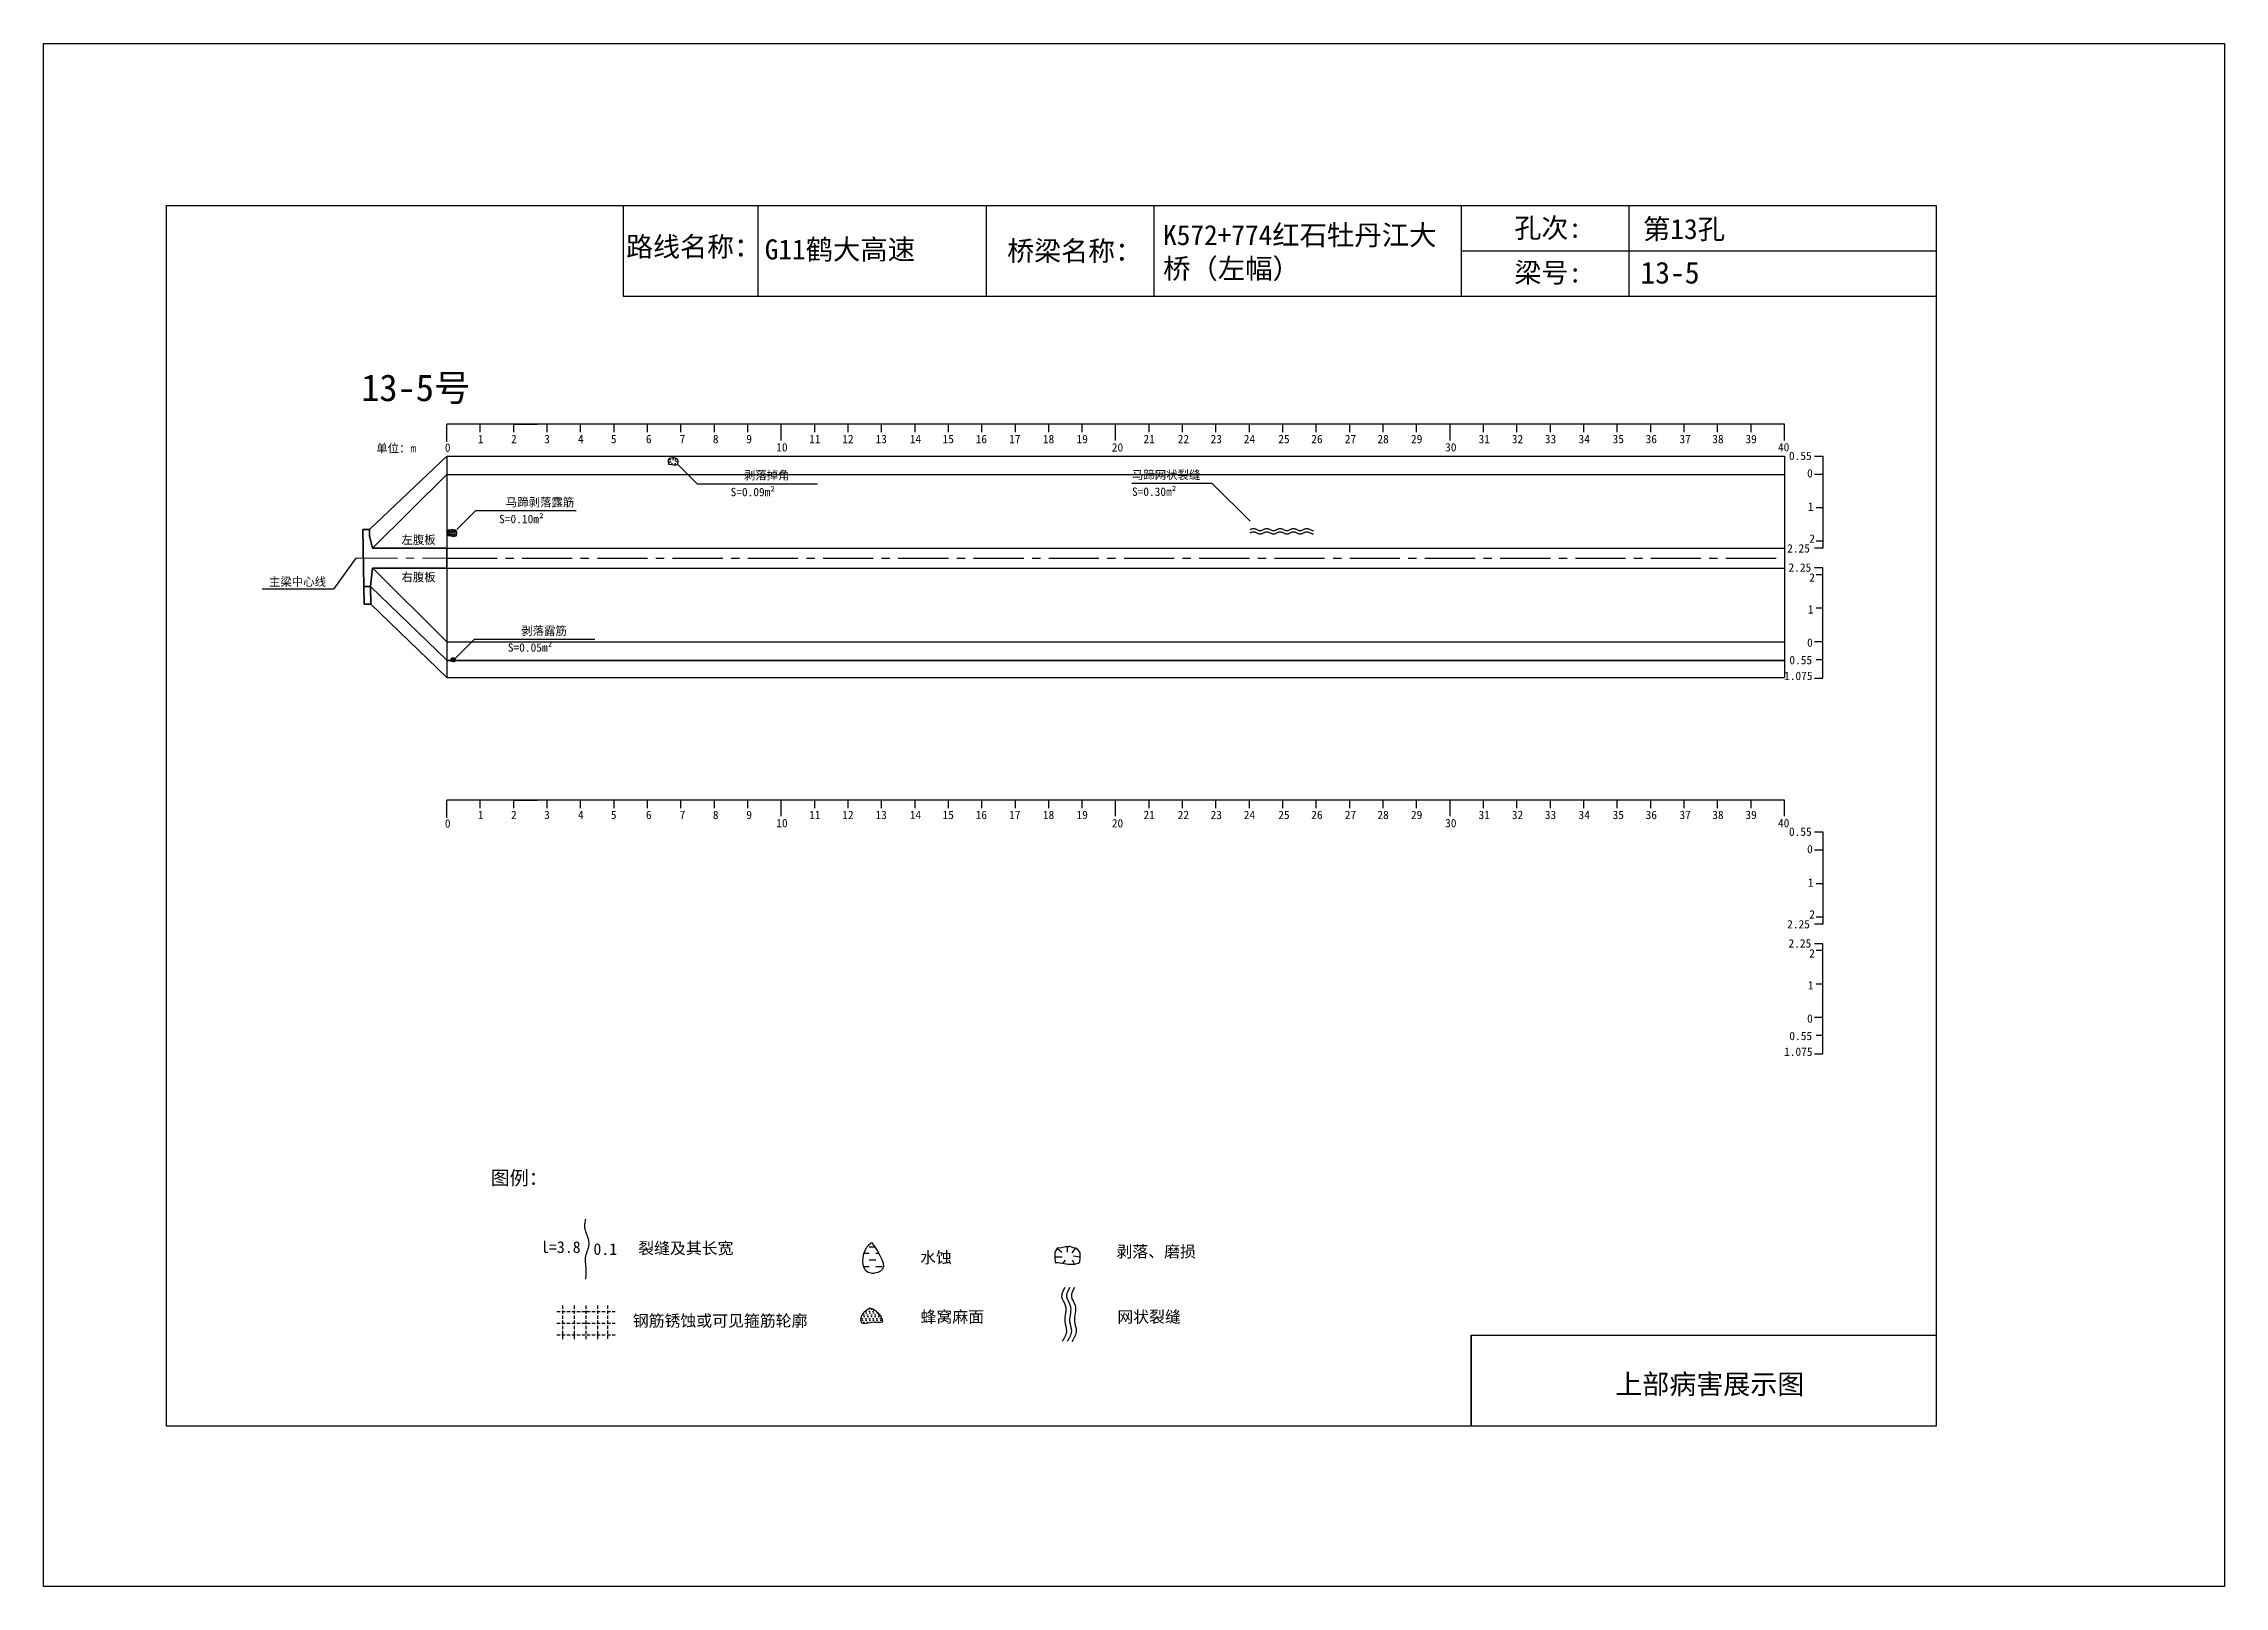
# Model space of a CAD drawing. Header units: millimetres. Extents: x -37 to 615, y -48 to 413.
import ezdxf

# ---------------------------------------------------------------- set-up
doc = ezdxf.new("R2010")
doc.units = ezdxf.units.MM
for name, pattern in [('CENTER', [2, 1.25, -0.25, 0.25, -0.25]), ('CENTER2', [1.125, 0.75, -0.125, 0.125, -0.125]), ('DASHED', [0.75, 0.5, -0.25])]:
    doc.linetypes.add(name, pattern=pattern)
for name, color, linetype in [('加固措施', 7, 'Continuous'), ('图层1', 7, 'Continuous'), ('病害', 5, 'Continuous'), ('轮廓', 3, 'Continuous')]:
    doc.layers.add(name, color=color, linetype=linetype)
doc.layers.add('虚线', color=7, linetype='Continuous', lineweight=30)
doc.styles.get("Standard").update_dxf_attribs({"font": ''})
doc.styles.add('汉字', font='')
doc.styles.get('Standard').set_extended_font_data('SimSun')
doc.styles.get('汉字').set_extended_font_data('SimSun')
pattern_1 = [(0, (-3997.7199, -288.9294), (0.55266586, 1.10533173), [0, -1.10533173])]
pattern_2 = [(0, (-6886.571, -700.7115), (0.55266586, 1.10533173), [0, -1.10533173])]
pattern_3 = [(0, (-3576.1421, -199.0757), (1.9895971, 1.9895971), [1.9895971, -1.9895971])]

# ---------------------------------------------------------------- blocks, each defined once
blk = doc.blocks.new('adfsd')
at = {"lineweight": -2, "ltscale": 0.5}
for p, q in [((1140.897, -3083.694), (1140.936, -3083.729)), ((1140.983, -3083.682), (1140.981, -3083.729)), ((1141.053, -3083.694), (1141.022, -3083.735)), ((1140.876, -3083.768), (1140.94, -3083.769)), ((1140.948, -3083.824), (1140.969, -3083.796)), ((1141.045, -3083.83), (1141.028, -3083.796)), ((1141.094, -3083.772), (1141.036, -3083.763))]:
    blk.add_line(p, q, dxfattribs=at)
blk.add_lwpolyline([(1141, -3083.682), (1140.967, -3083.682), (1140.934, -3083.69), (1140.897, -3083.694), (1140.876, -3083.727), (1140.876, -3083.768), (1140.88, -3083.818), (1140.905, -3083.818), (1140.991, -3083.83), (1141.045, -3083.83), (1141.078, -3083.822), (1141.09, -3083.814), (1141.094, -3083.772), (1141.094, -3083.735), (1141.078, -3083.707), (1141.053, -3083.694), (1141.033, -3083.69), (1141, -3083.678)], dxfattribs=at)
blk = doc.blocks.new('chi')
at = {"color": 0}
for p, q in [((1147.409, -3079.329), (1147.409, -3078.8)), ((1187.409, -3078.8), (1147.409, -3078.8)), ((1148.409, -3079.041), (1148.409, -3078.8)), ((1149.409, -3079.041), (1149.409, -3078.8)), ((1149.409, -3078.8), (1150.109, -3078.8)), ((1150.409, -3079.041), (1150.409, -3078.8)), ((1151.409, -3079.041), (1151.409, -3078.8)), ((1152.409, -3079.041), (1152.409, -3078.8)), ((1153.409, -3079.041), (1153.409, -3078.8)), ((1154.409, -3079.041), (1154.409, -3078.8)), ((1155.409, -3079.041), (1155.409, -3078.8)), ((1156.409, -3079.041), (1156.409, -3078.8)), ((1157.409, -3079.283), (1157.409, -3078.8)), ((1158.409, -3079.041), (1158.409, -3078.8)), ((1159.409, -3079.041), (1159.409, -3078.8)), ((1160.409, -3079.041), (1160.409, -3078.8)), ((1161.409, -3079.041), (1161.409, -3078.8)), ((1162.409, -3079.041), (1162.409, -3078.8)), ((1163.409, -3079.041), (1163.409, -3078.8)), ((1164.409, -3079.041), (1164.409, -3078.8)), ((1165.409, -3079.041), (1165.409, -3078.8)), ((1166.409, -3079.041), (1166.409, -3078.8)), ((1167.409, -3079.283), (1167.409, -3078.8)), ((1168.409, -3079.041), (1168.409, -3078.8)), ((1169.409, -3079.041), (1169.409, -3078.8)), ((1170.409, -3079.041), (1170.409, -3078.8)), ((1171.409, -3079.041), (1171.409, -3078.8)), ((1172.409, -3079.041), (1172.409, -3078.8)), ((1173.409, -3079.041), (1173.409, -3078.8)), ((1174.409, -3079.041), (1174.409, -3078.8)), ((1175.409, -3079.041), (1175.409, -3078.8)), ((1176.409, -3079.041), (1176.409, -3078.8)), ((1177.409, -3079.283), (1177.409, -3078.8)), ((1178.409, -3079.041), (1178.409, -3078.8)), ((1179.409, -3079.041), (1179.409, -3078.8)), ((1180.409, -3079.041), (1180.409, -3078.8)), ((1181.409, -3079.041), (1181.409, -3078.8)), ((1182.409, -3079.041), (1182.409, -3078.8)), ((1183.409, -3079.041), (1183.409, -3078.8)), ((1184.409, -3079.041), (1184.409, -3078.8)), ((1185.409, -3079.041), (1185.409, -3078.8)), ((1186.409, -3079.041), (1186.409, -3078.8)), ((1187.409, -3079.283), (1187.409, -3078.8))]:
    blk.add_line(p, q, dxfattribs=at)
for s, p in [('0', (1147.349, -3079.623)), ('1', (1148.339, -3079.368)), ('2', (1149.328, -3079.368)), ('3', (1150.319, -3079.368)), ('4', (1151.329, -3079.368)), ('5', (1152.313, -3079.368)), ('6', (1153.363, -3079.368)), ('7', (1154.37, -3079.368)), ('8', (1155.363, -3079.368)), ('9', (1156.363, -3079.368)), ('10', (1157.259, -3079.613)), ('11', (1158.242, -3079.368)), ('12', (1159.233, -3079.368)), ('13', (1160.227, -3079.368)), ('14', (1161.252, -3079.368)), ('15', (1162.233, -3079.368)), ('16', (1163.223, -3079.368)), ('17', (1164.224, -3079.368)), ('18', (1165.232, -3079.368)), ('19', (1166.238, -3079.368)), ('20', (1167.294, -3079.617)), ('21', (1168.24, -3079.368)), ('22', (1169.264, -3079.368)), ('23', (1170.247, -3079.368)), ('24', (1171.24, -3079.368)), ('25', (1172.271, -3079.368)), ('26', (1173.258, -3079.368)), ('27', (1174.261, -3079.368)), ('28', (1175.236, -3079.368)), ('29', (1176.24, -3079.368)), ('30', (1177.262, -3079.613)), ('31', (1178.261, -3079.368)), ('32', (1179.256, -3079.368)), ('33', (1180.243, -3079.368)), ('34', (1181.251, -3079.368)), ('35', (1182.269, -3079.368)), ('36', (1183.256, -3079.368)), ('37', (1184.269, -3079.368)), ('38', (1185.251, -3079.368)), ('39', (1186.242, -3079.368)), ('40', (1187.216, -3079.613))]:
    blk.add_text(s, height=0.25).set_placement(p)
blk = doc.blocks.new('kopp')
at = {"color": 0}
for p, q in [((1188.308, -3078.25), (1188.558, -3078.25)), ((1188.558, -3078.25), (1188.558, -3078.8)), ((1188.558, -3078.8), (1188.308, -3078.8)), ((1188.558, -3078.8), (1188.558, -3079.8)), ((1188.558, -3079.8), (1188.358, -3079.8)), ((1188.558, -3079.8), (1188.558, -3079.8)), ((1188.558, -3079.8), (1188.558, -3080.8)), ((1188.558, -3081.009), (1188.308, -3081.009)), ((1188.558, -3080.8), (1188.358, -3080.8)), ((1188.558, -3080.8), (1188.558, -3081.009)), ((1188.558, -3081.592), (1188.308, -3081.592)), ((1188.558, -3081.8), (1188.358, -3081.8)), ((1188.558, -3081.8), (1188.558, -3081.592)), ((1188.558, -3082.8), (1188.558, -3081.8)), ((1188.558, -3082.8), (1188.358, -3082.8)), ((1188.558, -3083.8), (1188.558, -3082.8)), ((1188.558, -3082.8), (1188.558, -3082.8)), ((1188.558, -3083.8), (1188.308, -3083.8)), ((1188.558, -3084.875), (1188.558, -3083.8)), ((1188.558, -3084.338), (1188.358, -3084.338)), ((1188.308, -3084.888), (1188.558, -3084.888))]:
    blk.add_line(p, q, dxfattribs=at)
for s, p in [('0.55', (1187.543, -3078.37)), ('0', (1188.086, -3078.891)), ('1', (1188.109, -3079.89)), ('2', (1188.15, -3080.842)), ('2.25', (1187.49, -3081.135)), ('2.25', (1187.53, -3081.708)), ('2', (1188.15, -3082.006)), ('1', (1188.109, -3082.959)), ('0', (1188.086, -3083.954)), ('0.55', (1187.556, -3084.474)), ('1.075', (1187.398, -3084.946))]:
    blk.add_text(s, height=0.25).set_placement(p)

msp = doc.modelspace()

# ---------------------------------------------------------------- hatches: boundary and pattern name
at = {"layer": '加固措施', "lineweight": -2}
h = msp.add_hatch(dxfattribs=at)
h.set_pattern_fill('DASH', color=256, scale=0.626645)
h.set_pattern_definition(pattern_3)
edge = h.paths.add_edge_path()
edge.add_spline(control_points=[(210.85, 54.88), (210.36, 54.45), (208.03, 52.39), (207.41, 44.9), (216.74, 46.23), (213.29, 51.3), (210.85, 54.88)], knot_values=[0, 0, 0, 0, 3.237042, 15.187225, 21.182779, 35.601669, 35.601669, 35.601669, 35.601669], degree=3, periodic=0)
h = msp.add_hatch(dxfattribs=at)
h.set_pattern_fill('DASH', color=256, scale=0.626645)
h.set_pattern_definition(pattern_3)
edge = h.paths.add_edge_path()
edge.add_spline(control_points=[(210.85, 54.88), (210.36, 54.45), (208.03, 52.39), (207.41, 44.9), (216.74, 46.23), (213.29, 51.3), (210.85, 54.88)], knot_values=[0, 0, 0, 0, 3.237042, 15.187225, 21.182779, 35.601669, 35.601669, 35.601669, 35.601669], degree=3, periodic=0)
h = msp.add_hatch(dxfattribs=at)
h.set_pattern_fill('DOTS', scale=0.696272)
h.set_pattern_definition(pattern_1)
edge = h.paths.add_edge_path()
edge.add_spline(control_points=[(210.19, 35.22), (209.15, 34.51), (207.68, 33.49), (207.52, 29.75), (211, 31.47), (215.72, 30.12), (212.21, 35.3), (210.31, 35.22), (210.19, 35.22)], knot_values=[0, 0, 0, 0, 5.205471, 7.397577, 12.944796, 16.169923, 23.88441, 24.400432, 24.400432, 24.400432, 24.400432], degree=3, periodic=0)
h = msp.add_hatch(dxfattribs=at)
h.set_pattern_fill('DOTS', scale=0.696272)
h.set_pattern_definition(pattern_1)
edge = h.paths.add_edge_path()
edge.add_spline(control_points=[(210.19, 35.22), (209.15, 34.51), (207.68, 33.49), (207.52, 29.75), (211, 31.47), (215.72, 30.12), (212.21, 35.3), (210.31, 35.22), (210.19, 35.22)], knot_values=[0, 0, 0, 0, 5.205471, 7.397577, 12.944796, 16.169923, 23.88441, 24.400432, 24.400432, 24.400432, 24.400432], degree=3, periodic=0)
at = {"layer": '病害', "lineweight": -2}
h = msp.add_hatch(dxfattribs=at)
h.set_pattern_fill('DOTS', color=4, scale=0.696272, style=0)
h.set_pattern_definition(pattern_2)
edge = h.paths.add_edge_path()
edge.add_spline(control_points=[(210.19, 35.22), (209.15, 34.51), (207.68, 33.49), (207.52, 29.75), (211, 31.47), (215.72, 30.12), (212.21, 35.3), (210.31, 35.22), (210.19, 35.22)], knot_values=[0, 0, 0, 0, 1.041094, 1.479515, 2.588959, 3.233985, 4.776882, 4.880086, 4.880086, 4.880086, 4.880086], degree=3, periodic=0)
h = msp.add_hatch(dxfattribs=at)
h.set_pattern_fill('DOTS', color=4, scale=0.696272, style=0)
h.set_pattern_definition(pattern_2)
edge = h.paths.add_edge_path()
edge.add_spline(control_points=[(210.19, 35.22), (209.15, 34.51), (207.68, 33.49), (207.52, 29.75), (211, 31.47), (215.72, 30.12), (212.21, 35.3), (210.31, 35.22), (210.19, 35.22)], knot_values=[0, 0, 0, 0, 1.041094, 1.479515, 2.588959, 3.233985, 4.776882, 4.880086, 4.880086, 4.880086, 4.880086], degree=3, periodic=0)

# ---------------------------------------------------------------- linework, layer by layer
at = {"color": 0, "linetype": 'ByBlock'}
for p, q in [((0, 364.85), (529.17, 364.85)), ((0, 0), (0, 364.85)), ((136.5, 364.85), (136.5, 337.72)), ((245.1, 364.85), (245.1, 337.72)), ((387.13, 364.85), (387.13, 337.72)), ((437.29, 364.79), (437.29, 337.66)), ((529.17, 364.85), (529.17, 0)), ((136.5, 337.72), (529.17, 337.72)), ((390.12, 0), (390.12, 27.12)), ((390.12, 27.12), (529.17, 27.12)), ((529.17, 0), (0, 0))]:
    msp.add_line(p, q, dxfattribs=at)
at = {"color": 0}
for p, q in [((60.65, 267.93), (83.82, 289.93)), ((83.82, 289.93), (83.82, 223.68)), ((83.82, 289.93), (483.82, 289.93)), ((483.82, 289.93), (483.82, 223.68)), ((61.57, 262.43), (83.82, 284.43)), ((83.82, 262.43), (483.82, 262.43)), ((483.82, 262.43), (483.82, 259.43)), ((56.57, 259.43), (49.96, 250.17)), ((61.64, 256.43), (83.82, 234.43)), ((83.82, 256.43), (483.82, 256.43)), ((49.96, 250.17), (28.63, 250.17)), ((60.99, 250.93), (83.82, 228.93)), ((61.09, 245.68), (83.82, 223.68)), ((83.82, 234.43), (483.82, 234.43)), ((83.82, 228.93), (483.82, 228.93)), ((83.82, 228.81), (483.82, 228.81)), ((83.82, 223.68), (483.82, 223.68))]:
    msp.add_line(p, q, dxfattribs=at)
at = {"color": 7}
for p, q in [((150, 288.17), (150.88, 288.15)), ((150.28, 289.19), (150.83, 288.71)), ((150.99, 287.4), (151.28, 287.79)), ((151.47, 289.36), (151.44, 288.71)), ((152.43, 289.19), (152, 288.63)), ((152.32, 287.32), (152.09, 287.79)), ((153, 288.11), (152.2, 288.24)), ((84.26, 267.74), (84.77, 267.3)), ((85.37, 267.89), (85.34, 267.3)), ((86.26, 267.74), (85.86, 267.22)), ((84, 266.79), (84.82, 266.78)), ((84.92, 266.08), (85.19, 266.44)), ((86.16, 266), (85.94, 266.44)), ((86.79, 266.74), (86.04, 266.85)), ((85, 228.96), (85.41, 228.95)), ((85.13, 229.43), (85.38, 229.21)), ((85.46, 228.6), (85.59, 228.78)), ((85.68, 229.51), (85.67, 229.21)), ((86.13, 229.43), (85.93, 229.17)), ((86.08, 228.56), (85.97, 228.78)), ((86.39, 228.93), (86.02, 228.99))]:
    msp.add_line(p, q, dxfattribs=at)
msp.add_line((83.82, 284.43), (483.82, 284.43))
at = {"color": 1, "linetype": 'DASHED'}
for p, q in [((84, 267.46), (86.79, 267.46)), ((84.7, 266), (84.7, 267.95)), ((85.39, 266), (85.39, 267.95)), ((86.09, 266), (86.09, 267.95)), ((84, 266.97), (86.79, 266.97)), ((84, 266.49), (86.79, 266.49)), ((85, 229.29), (86.39, 229.29)), ((85, 229.05), (86.39, 229.05)), ((85, 228.81), (86.39, 228.81)), ((85.35, 228.56), (85.35, 229.54)), ((85.7, 228.56), (85.7, 229.54)), ((86.05, 228.56), (86.05, 229.54))]:
    msp.add_line(p, q, dxfattribs=at)
at = {"color": 1, "linetype": 'CENTER2', "ltscale": 20}
msp.add_line((83.82, 259.43), (483.82, 259.43), dxfattribs=at)
at = {"color": 1, "linetype": 'DASHED', "ltscale": 2}
for p, q in [((116.71, 34.25), (134.11, 34.25)), ((116.71, 34.25), (134.11, 34.25)), ((118.45, 35.99), (118.45, 25.55)), ((118.45, 35.99), (118.45, 25.55)), ((121.93, 35.99), (121.93, 25.55)), ((121.93, 35.99), (121.93, 25.55)), ((125.41, 35.99), (125.41, 25.55)), ((125.41, 35.99), (125.41, 25.55)), ((128.89, 35.99), (128.89, 25.55)), ((128.89, 35.99), (128.89, 25.55)), ((131.87, 36.02), (131.87, 25.57)), ((131.87, 36.02), (131.87, 25.57)), ((116.71, 30.77), (134.11, 30.77)), ((116.71, 30.77), (134.11, 30.77)), ((116.71, 27.29), (134.11, 27.29)), ((116.71, 27.29), (134.11, 27.29))]:
    msp.add_line(p, q, dxfattribs=at)
at = {"color": 3, "linetype": 'ByBlock'}
msp.add_lwpolyline([(-36.77, 413.19), (615.38, 413.19), (615.38, -47.93), (-36.77, -47.93)], close=True, dxfattribs=at)
at = {"color": 7}
for points in [[(151.7, 289.36), (151.25, 289.36), (150.79, 289.24), (150.28, 289.19), (150, 288.73), (150, 288.17), (150.06, 287.49), (150.4, 287.49), (151.58, 287.32), (152.32, 287.32), (152.77, 287.43), (152.94, 287.55), (153, 288.11), (153, 288.62), (152.77, 289.02), (152.43, 289.19), (152.15, 289.24), (151.7, 289.41)], [(153, 287.32), (158.66, 281.66), (194.66, 281.66)], [(324, 270.45), (312.69, 281.76), (288.69, 281.76)], [(85.58, 267.89), (85.16, 267.89), (84.74, 267.79), (84.26, 267.74), (84, 267.31), (84, 266.79), (84.05, 266.16), (84.37, 266.16), (85.47, 266), (86.16, 266), (86.58, 266.11), (86.74, 266.21), (86.79, 266.74), (86.79, 267.21), (86.58, 267.58), (86.26, 267.74), (86, 267.79), (85.58, 267.95)], [(86.79, 267.95), (92.45, 273.6), (122.45, 273.6)], [(324, 267.95), (324.2, 268.04), (324.4, 268.12), (324.6, 268.19), (324.8, 268.23), (325, 268.25), (325.2, 268.23), (325.4, 268.19), (325.6, 268.12), (325.8, 268.04), (326, 267.95), (326.2, 267.85), (326.4, 267.77), (326.6, 267.7), (326.8, 267.66), (327, 267.65), (327.2, 267.66), (327.4, 267.7), (327.6, 267.77), (327.8, 267.85), (328, 267.95), (328.2, 268.04), (328.4, 268.12), (328.6, 268.19), (328.8, 268.23), (329, 268.25), (329.2, 268.23), (329.4, 268.19), (329.6, 268.12), (329.8, 268.04), (330, 267.95), (330.2, 267.85), (330.4, 267.77), (330.6, 267.7), (330.8, 267.66), (331, 267.65), (331.2, 267.66), (331.4, 267.7), (331.6, 267.77), (331.8, 267.85), (332, 267.95), (332.2, 268.04), (332.4, 268.12), (332.6, 268.19), (332.8, 268.23), (333, 268.25), (333.2, 268.23), (333.4, 268.19), (333.6, 268.12), (333.8, 268.04), (334, 267.95), (334.2, 267.85), (334.4, 267.77), (334.6, 267.7), (334.8, 267.66), (335, 267.65), (335.2, 267.66), (335.4, 267.7), (335.6, 267.77), (335.8, 267.85), (336, 267.95), (336.2, 268.04), (336.4, 268.12), (336.6, 268.19), (336.8, 268.23), (337, 268.25), (337.2, 268.23), (337.4, 268.19), (337.6, 268.12), (337.8, 268.04), (338, 267.95), (338.2, 267.85), (338.4, 267.77), (338.6, 267.7), (338.8, 267.66), (339, 267.65), (339.2, 267.66), (339.4, 267.7), (339.6, 267.77), (339.8, 267.85), (340, 267.95), (340.2, 268.04), (340.4, 268.12), (340.6, 268.19), (340.8, 268.23), (341, 268.25), (341.2, 268.23), (341.4, 268.19), (341.6, 268.12), (341.8, 268.04), (342, 267.95), (342.2, 267.85), (342.4, 267.77), (342.6, 267.7), (342.8, 267.66), (343, 267.65)], [(324, 266.95), (324.2, 267.04), (324.4, 267.12), (324.6, 267.19), (324.8, 267.23), (325, 267.25), (325.2, 267.23), (325.4, 267.19), (325.6, 267.12), (325.8, 267.04), (326, 266.95), (326.2, 266.85), (326.4, 266.77), (326.6, 266.7), (326.8, 266.66), (327, 266.65), (327.2, 266.66), (327.4, 266.7), (327.6, 266.77), (327.8, 266.85), (328, 266.95), (328.2, 267.04), (328.4, 267.12), (328.6, 267.19), (328.8, 267.23), (329, 267.25), (329.2, 267.23), (329.4, 267.19), (329.6, 267.12), (329.8, 267.04), (330, 266.95), (330.2, 266.85), (330.4, 266.77), (330.6, 266.7), (330.8, 266.66), (331, 266.65), (331.2, 266.66), (331.4, 266.7), (331.6, 266.77), (331.8, 266.85), (332, 266.95), (332.2, 267.04), (332.4, 267.12), (332.6, 267.19), (332.8, 267.23), (333, 267.25), (333.2, 267.23), (333.4, 267.19), (333.6, 267.12), (333.8, 267.04), (334, 266.95), (334.2, 266.85), (334.4, 266.77), (334.6, 266.7), (334.8, 266.66), (335, 266.65), (335.2, 266.66), (335.4, 266.7), (335.6, 266.77), (335.8, 266.85), (336, 266.95), (336.2, 267.04), (336.4, 267.12), (336.6, 267.19), (336.8, 267.23), (337, 267.25), (337.2, 267.23), (337.4, 267.19), (337.6, 267.12), (337.8, 267.04), (338, 266.95), (338.2, 266.85), (338.4, 266.77), (338.6, 266.7), (338.8, 266.66), (339, 266.65), (339.2, 266.66), (339.4, 266.7), (339.6, 266.77), (339.8, 266.85), (340, 266.95), (340.2, 267.04), (340.4, 267.12), (340.6, 267.19), (340.8, 267.23), (341, 267.25), (341.2, 267.23), (341.4, 267.19), (341.6, 267.12), (341.8, 267.04), (342, 266.95), (342.2, 266.85), (342.4, 266.77), (342.6, 266.7), (342.8, 266.66), (343, 266.65)], [(86.39, 229.54), (92.05, 235.19), (128.05, 235.19)], [(85.79, 229.51), (85.58, 229.51), (85.37, 229.46), (85.13, 229.43), (85, 229.22), (85, 228.96), (85.03, 228.64), (85.18, 228.64), (85.74, 228.56), (86.08, 228.56), (86.29, 228.61), (86.37, 228.67), (86.39, 228.93), (86.39, 229.17), (86.29, 229.35), (86.13, 229.43), (86, 229.46), (85.79, 229.54)]]:
    msp.add_lwpolyline(points, dxfattribs=at)
for points in [[(268.59, 41.36), (268.08, 40.47), (267.03, 38.67), (269.71, 35.55), (267.97, 31.9), (269.63, 28.26), (268.46, 26.35), (267.82, 25.31)], [(268.59, 41.36), (268.08, 40.47), (267.03, 38.67), (269.71, 35.55), (267.97, 31.9), (269.63, 28.26), (268.46, 26.35), (267.82, 25.31)], [(270.07, 41.36), (269.55, 40.47), (268.51, 38.67), (271.18, 35.55), (269.44, 31.9), (271.1, 28.26), (269.94, 26.35), (269.3, 25.31)], [(270.07, 41.36), (269.55, 40.47), (268.51, 38.67), (271.18, 35.55), (269.44, 31.9), (271.1, 28.26), (269.94, 26.35), (269.3, 25.31)], [(271.52, 41.36), (271, 40.47), (269.96, 38.67), (272.63, 35.55), (270.89, 31.9), (272.55, 28.26), (271.39, 26.35), (270.75, 25.31)], [(271.52, 41.36), (271, 40.47), (269.96, 38.67), (272.63, 35.55), (270.89, 31.9), (272.55, 28.26), (271.39, 26.35), (270.75, 25.31)]]:
    msp.add_open_spline(points, degree=3, knots=[0, 0, 0, 0, 2.808133, 5.677796, 10.461234, 13.324406, 16.732801, 16.732801, 16.732801, 16.732801])
at = {"lineweight": -2}
msp.add_open_spline([(210.19, 35.22), (209.15, 34.51), (207.68, 33.49), (207.52, 29.75), (211, 31.47), (215.72, 30.12), (212.21, 35.3), (210.31, 35.22), (210.19, 35.22)], degree=3, knots=[0, 0, 0, 0, 3.624423, 5.150725, 9.013098, 11.258664, 16.630045, 16.989336, 16.989336, 16.989336, 16.989336], dxfattribs=at)
msp.add_open_spline([(210.19, 35.22), (209.15, 34.51), (207.68, 33.49), (207.52, 29.75), (211, 31.47), (215.72, 30.12), (212.21, 35.3), (210.31, 35.22), (210.19, 35.22)], degree=3, knots=[0, 0, 0, 0, 3.624423, 5.150725, 9.013098, 11.258664, 16.630045, 16.989336, 16.989336, 16.989336, 16.989336], dxfattribs=at)
at = {"layer": '加固措施', "lineweight": -2}
msp.add_open_spline([(210.85, 54.88), (210.36, 54.45), (208.03, 52.39), (207.41, 44.9), (216.74, 46.23), (213.29, 51.3), (210.85, 54.88)], degree=3, knots=[0, 0, 0, 0, 2.028466, 9.51698, 13.274057, 22.309569, 22.309569, 22.309569, 22.309569], dxfattribs=at)
msp.add_open_spline([(210.85, 54.88), (210.36, 54.45), (208.03, 52.39), (207.41, 44.9), (216.74, 46.23), (213.29, 51.3), (210.85, 54.88)], degree=3, knots=[0, 0, 0, 0, 2.028466, 9.51698, 13.274057, 22.309569, 22.309569, 22.309569, 22.309569], dxfattribs=at)
at = {"layer": '图层1', "lineweight": -2}
msp.add_open_spline([(125.25, 61.82), (125.22, 61.61), (125.18, 61.39), (125.07, 60.75), (125.02, 60.35), (124.99, 59.78), (125, 59.6), (125.02, 59.31), (125.03, 59.21), (125.06, 59), (125.09, 58.89), (125.19, 58.51), (125.29, 58.21), (125.54, 57.57), (125.69, 57.22), (125.96, 56.46), (126.09, 56.04), (126.21, 55.34), (126.24, 55.06), (126.25, 54.51), (126.23, 54.25), (126.16, 53.74), (126.11, 53.5), (126, 53.03), (125.93, 52.81), (125.76, 52.25), (125.64, 51.93), (125.45, 51.33), (125.36, 51.04), (125.27, 50.66), (125.24, 50.54), (125.21, 50.32), (125.2, 50.23), (125.18, 50.03), (125.17, 49.92), (125.17, 49.54), (125.18, 49.25), (125.23, 48.62), (125.27, 48.29), (125.33, 47.7), (125.35, 47.46), (125.38, 47), (125.39, 46.78), (125.4, 46.36), (125.4, 46.16), (125.39, 45.54), (125.37, 45.14), (125.32, 44.45), (125.3, 44.15), (125.27, 43.85)], degree=3, knots=[0, 0, 0, 0, 0.93103, 0.93103, 2.904338, 2.904338, 3.933552, 3.933552, 4.598026, 4.598026, 5.2625, 5.2625, 6.799065, 6.799065, 8.335629, 8.335629, 9.872194, 9.872194, 10.744529, 10.744529, 11.616864, 11.616864, 12.4892, 12.4892, 13.361535, 13.361535, 14.755665, 14.755665, 16.149795, 16.149795, 16.835641, 16.835641, 17.410365, 17.410365, 17.98509, 17.98509, 19.45733, 19.45733, 20.929571, 20.929571, 21.910052, 21.910052, 22.722819, 22.722819, 23.535585, 23.535585, 25.161117, 25.161117, 26.428502, 26.428502, 26.428502, 26.428502], dxfattribs=at)
msp.add_open_spline([(125.25, 61.82), (125.22, 61.61), (125.18, 61.39), (125.07, 60.75), (125.02, 60.35), (124.99, 59.78), (125, 59.6), (125.02, 59.31), (125.03, 59.21), (125.06, 59), (125.09, 58.89), (125.19, 58.51), (125.29, 58.21), (125.54, 57.57), (125.69, 57.22), (125.96, 56.46), (126.09, 56.04), (126.21, 55.34), (126.24, 55.06), (126.25, 54.51), (126.23, 54.25), (126.16, 53.74), (126.11, 53.5), (126, 53.03), (125.93, 52.81), (125.76, 52.25), (125.64, 51.93), (125.45, 51.33), (125.36, 51.04), (125.27, 50.66), (125.24, 50.54), (125.21, 50.32), (125.2, 50.23), (125.18, 50.03), (125.17, 49.92), (125.17, 49.54), (125.18, 49.25), (125.23, 48.62), (125.27, 48.29), (125.33, 47.7), (125.35, 47.46), (125.38, 47), (125.39, 46.78), (125.4, 46.36), (125.4, 46.16), (125.39, 45.54), (125.37, 45.14), (125.32, 44.45), (125.3, 44.15), (125.27, 43.85)], degree=3, knots=[0, 0, 0, 0, 0.93103, 0.93103, 2.904338, 2.904338, 3.933552, 3.933552, 4.598026, 4.598026, 5.2625, 5.2625, 6.799065, 6.799065, 8.335629, 8.335629, 9.872194, 9.872194, 10.744529, 10.744529, 11.616864, 11.616864, 12.4892, 12.4892, 13.361535, 13.361535, 14.755665, 14.755665, 16.149795, 16.149795, 16.835641, 16.835641, 17.410365, 17.410365, 17.98509, 17.98509, 19.45733, 19.45733, 20.929571, 20.929571, 21.910052, 21.910052, 22.722819, 22.722819, 23.535585, 23.535585, 25.161117, 25.161117, 26.428502, 26.428502, 26.428502, 26.428502], dxfattribs=at)
at = {"layer": '病害', "color": 5}
for p, q in [((136.5, 364.85), (136.5, 337.72)), ((245.1, 364.85), (245.1, 337.72)), ((387.13, 364.85), (387.13, 337.72)), ((529.17, 364.85), (529.17, 337.72)), ((136.5, 337.72), (386.58, 337.72)), ((386.58, 337.72), (529.17, 337.72)), ((390.12, 27.12), (529.17, 27.12)), ((390.12, 27.12), (390.12, 0)), ((529.17, 27.12), (529.17, 0))]:
    msp.add_line(p, q, dxfattribs=at)
at = {"layer": '病害', "color": 0}
for p, q in [((176.83, 364.85), (176.83, 337.72)), ((295.25, 364.85), (295.25, 337.72)), ((387.14, 351.23), (529.17, 351.23))]:
    msp.add_line(p, q, dxfattribs=at)
at = {"layer": '虚线', "linetype": 'CENTER', "lineweight": 18, "ltscale": 10}
msp.add_line((56.57, 259.43), (83.82, 259.43), dxfattribs=at)
at = {"layer": '轮廓', "color": 5, "lineweight": 35}
for p, q in [((58.99, 250.93), (58.65, 267.93)), ((58.65, 267.93), (60.65, 267.93)), ((60.69, 266.05), (60.65, 267.93)), ((61.57, 262.43), (60.69, 266.05)), ((83.82, 262.43), (61.57, 262.43)), ((83.82, 256.43), (83.82, 262.43)), ((60.99, 250.93), (61.63, 256.43)), ((83.82, 256.43), (61.63, 256.43)), ((58.99, 250.93), (60.99, 250.93)), ((59.09, 245.68), (58.99, 250.93)), ((61.09, 245.68), (60.99, 250.93)), ((59.09, 245.68), (61.09, 245.68))]:
    msp.add_line(p, q, dxfattribs=at)

# ---------------------------------------------------------------- block references
at = {"color": 0}
for name, p, xscale, yscale, zscale in [('chi', (-11390.27, 31087.43), 9.999999999994273, 9.999999999994273, 9.999999999994273), ('kopp', (-11390.27, 31072.43), 9.999999999994273, 9.999999999994273, 9.999999999994273), ('chi', (-11390.27, 30975.09), 9.999999999994273, 9.999999999994273, 9.999999999994273), ('kopp', (-11390.27, 30960.09), 9.999999999994273, 9.999999999994273, 9.999999999994273), ('adfsd', (-39452.38, 107407.64), 34.81359766870787, 34.81359766870787, 34.81359766870787), ('adfsd', (-39452.38, 107407.64), 34.81359766870787, 34.81359766870787, 34.81359766870787)]:
    msp.add_blockref(name, p, dxfattribs=dict(at, xscale=xscale, yscale=yscale, zscale=zscale))

# ---------------------------------------------------------------- texts
for s, p in [('单位：m', (62.7, 290.99)), ('左腹板', (70.24, 263.64)), ('右腹板', (70.24, 252.47)), ('主梁中心线', (30.63, 251.08))]:
    msp.add_text(s, height=2.5).set_placement(p)
at = {"color": 7}
for s, p in [('S=0.09m²', (168.66, 277.91)), ('剥落掉角', (172.66, 282.91)), ('S=0.30m²', (288.69, 278.01)), ('马蹄网状裂缝', (288.69, 283.01)), ('马蹄剥落露筋', (101.45, 274.85)), ('S=0.10m²', (99.45, 269.85)), ('剥落露筋', (106.05, 236.44)), ('S=0.05m²', (102.05, 231.44))]:
    msp.add_text(s, height=2.5, dxfattribs=at).set_placement(p)
at = {"linetype": 'ByBlock', "attachment_point": 1, "style": '汉字'}
for s, insert, char_height, width in [('K572+774红石牡丹江大桥（左幅）', (298, 358.97), 6, 87.5474), ('{\\C0;第13孔}', (441.52, 360.78), 6, 77.4135), ('{\\C0;G11鹤大高速}', (178.87, 354.68), 6, 62.8604), ('{\\C0;13-5}', (440.75, 347.98), 6.5, 84.1186), ('{\\C0;13-5号}', (58.2, 314.34), 8, 49.3496)]:
    msp.add_mtext(s, dxfattribs=dict(at, insert=insert, char_height=char_height, width=width))
at = {"layer": '图层1', "style": '汉字'}
for s, p in [('孔次:', (403.05, 355.16)), ('路线名称：', (137.42, 349.54)), ('桥梁名称：', (251.38, 348.29)), ('梁号:', (403.08, 341.8)), ('上部病害展示图', (433.23, 9.56))]:
    msp.add_text(s, height=5.918, dxfattribs=at).set_placement(p)
at = {"layer": '图层1', "lineweight": -2, "attachment_point": 1}
for s, insert, char_height in [('图例：', (96.91, 76.23), 4.178), ('图例：', (96.91, 76.23), 4.178), ('l=3.8', (111.98, 55.21), 3.481), ('l=3.8', (111.98, 55.21), 3.481), ('0.1', (127.65, 54.63), 3.481), ('0.1', (127.65, 54.63), 3.481), ('裂缝及其长宽', (141.05, 54.88), 3.481), ('裂缝及其长宽', (141.05, 54.88), 3.481), ('水蚀', (225.33, 52.14), 3.481), ('水蚀', (225.33, 52.14), 3.481), ('剥落、磨损', (284.06, 53.89), 3.481), ('剥落、磨损', (284.06, 53.89), 3.481), ('钢筋锈蚀或可见箍筋轮廓', (139.42, 33.21), 3.4814), ('钢筋锈蚀或可见箍筋轮廓', (139.42, 33.21), 3.4814), ('蜂窝麻面', (225.48, 34.38), 3.481), ('蜂窝麻面', (225.48, 34.38), 3.481), ('网状裂缝', (284.32, 34.39), 3.481), ('网状裂缝', (284.32, 34.39), 3.481)]:
    msp.add_mtext(s, dxfattribs=dict(at, insert=insert, char_height=char_height))

doc.saveas('drawing.dxf')
